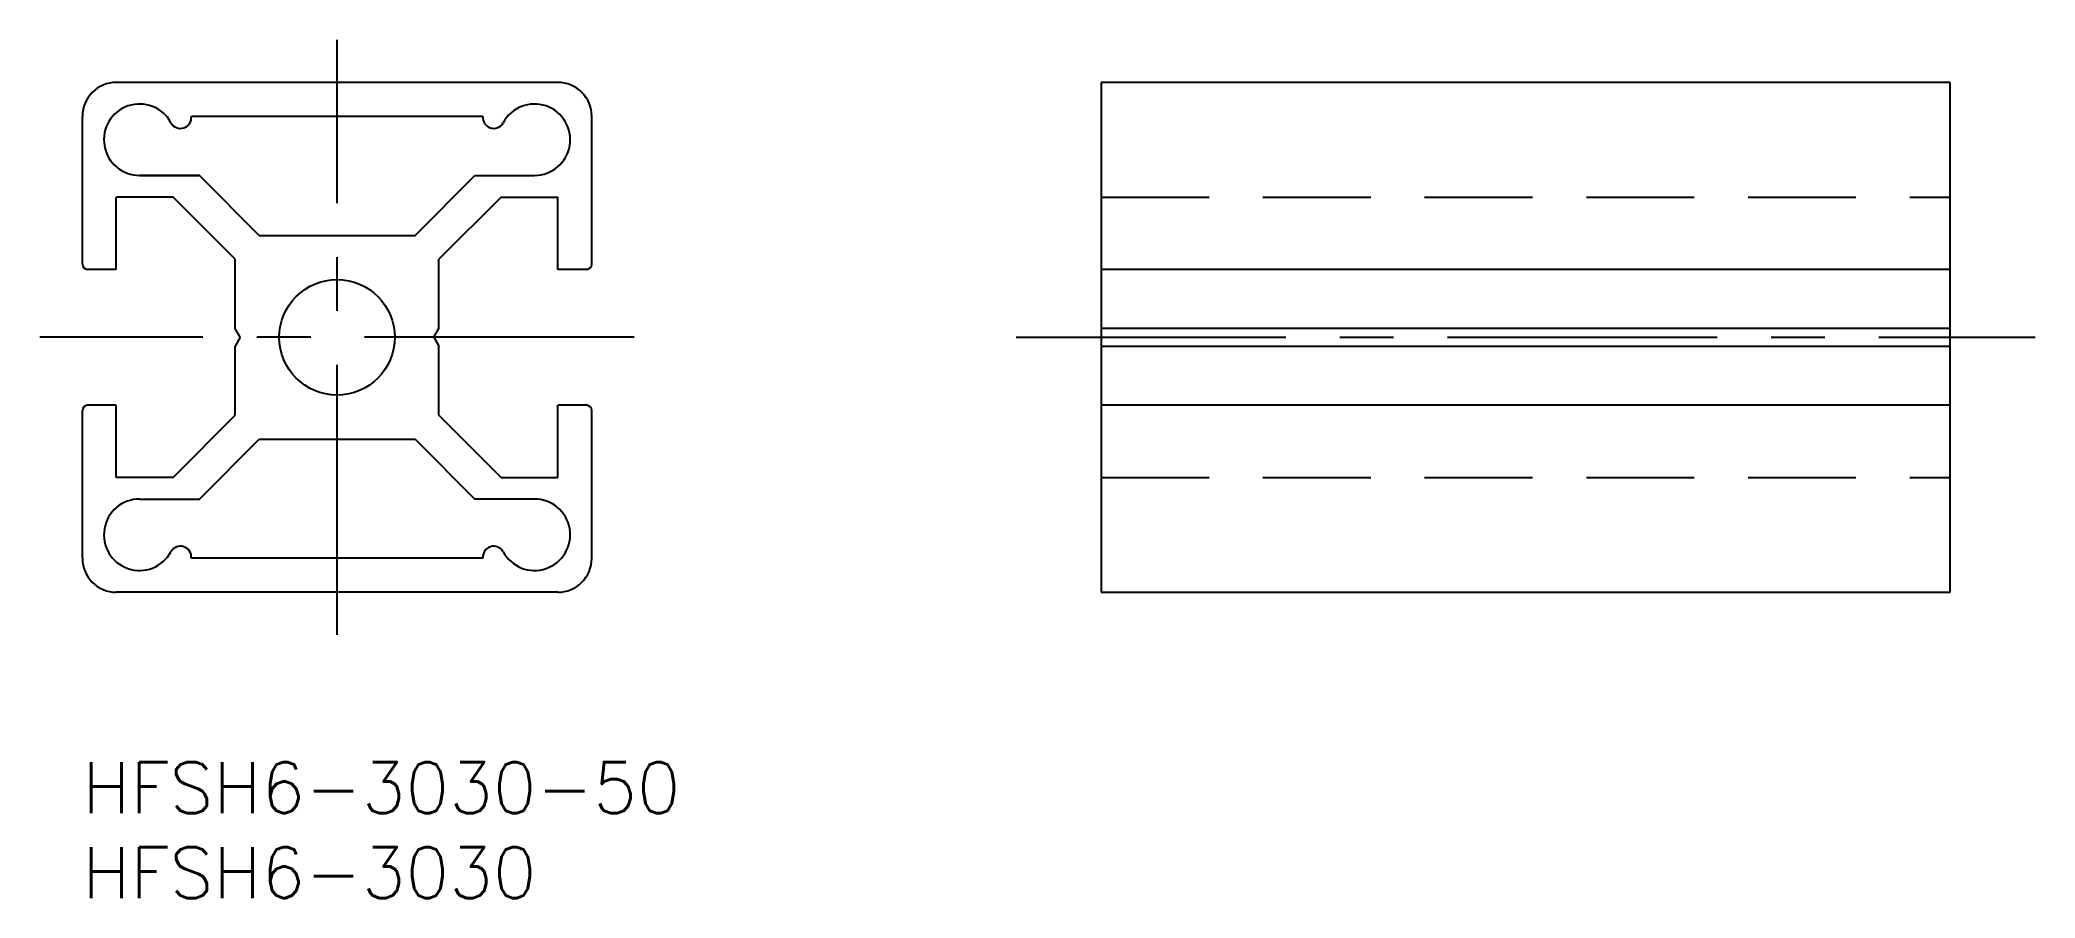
# Model space of a CAD drawing. Extents: x -3 to 115, y -8 to 43.
import ezdxf

# ---------------------------------------------------------------- set-up
doc = ezdxf.new("R2010")
doc.units = 0
doc.header["$LTSCALE"] = 0.5
doc.linetypes.add('CENTER', pattern=[50.8, 31.75, -6.35, 6.35, -6.35])
doc.linetypes.add('DASHED', pattern=[19.05, 12.7, -6.35])
for name, color, linetype in [('MSM_CENTER', 1, 'CENTER'), ('MSM_CONTINUOUS', 7, 'CONTINUOUS'), ('MSM_DASHED', 4, 'DASHED'), ('MSM_PART_NUMBER', 7, 'CONTINUOUS')]:
    doc.layers.add(name, color=color, linetype=linetype)
doc.styles.get("Standard").update_dxf_attribs({"font": 'txt.shx', "height": 3, "bigfont": 'bigfont.shx'})

# ---------------------------------------------------------------- blocks, each defined once
blk = doc.blocks.new('*U2')
at = {"layer": 'MSM_PART_NUMBER'}
blk.add_text('HFSH6-3030-50', height=3, dxfattribs=at).set_placement((0, -3))
blk = doc.blocks.new('*U3')
at = {"layer": 'MSM_PART_NUMBER'}
blk.add_text('HFSH6-3030', height=3, dxfattribs=at).set_placement((0, -8))

msp = doc.modelspace()

# ---------------------------------------------------------------- linework, layer by layer
at = {"layer": 'MSM_CENTER'}
for p, q in [((15, 7.5), (15, 42.5)), ((32.5, 25), (-2.5, 25)), ((55, 25), (115, 25))]:
    msp.add_line(p, q, dxfattribs=at)
at = {"layer": 'MSM_CONTINUOUS'}
for p, q in [((28, 40), (2, 40)), ((60, 40), (60, 10)), ((110, 40), (60, 40)), ((110, 10), (110, 40)), ((0, 29.3), (0, 38)), ((23.58, 38), (6.42, 38)), ((30, 29.3), (30, 38)), ((3.37, 34.53), (6.89, 34.53)), ((6.89, 34.53), (3.37, 34.53)), ((10.41, 31), (6.89, 34.53)), ((19.59, 31), (23.11, 34.53)), ((23.11, 34.53), (26.63, 34.53)), ((2, 29), (2, 33.25)), ((5.34, 33.25), (2, 33.25)), ((9, 29.59), (5.34, 33.25)), ((24.66, 33.25), (21, 29.59)), ((24.66, 33.25), (28, 33.25)), ((28, 29), (28, 33.25)), ((10.41, 31), (19.59, 31)), ((9, 25.52), (9, 29.59)), ((21, 25.52), (21, 29.59)), ((2, 29), (0.3, 29)), ((29.7, 29), (28, 29)), ((110, 29), (60, 29)), ((9.3, 25), (9, 25.52)), ((9.3, 25), (9, 24.48)), ((20.7, 25), (21, 25.52)), ((20.7, 25), (21, 24.48)), ((110, 25.52), (60, 25.52)), ((9, 20.41), (9, 24.48)), ((21, 20.41), (21, 24.48)), ((110, 24.45), (60, 24.45)), ((0, 12), (0, 20.7)), ((2, 21), (0.3, 21)), ((2, 16.75), (2, 21)), ((5.34, 16.75), (9, 20.41)), ((21, 20.41), (24.66, 16.75)), ((28, 16.75), (28, 21)), ((29.7, 21), (28, 21)), ((30, 12), (30, 20.7)), ((110, 21), (60, 21)), ((6.89, 15.47), (10.41, 19)), ((10.41, 19), (19.59, 19)), ((15, 19), (15, 19)), ((17.29, 19), (17.29, 19)), ((19.59, 19), (23.11, 15.47)), ((5.34, 16.75), (2, 16.75)), ((24.66, 16.75), (28, 16.75)), ((3.37, 15.47), (6.89, 15.47)), ((26.63, 15.47), (23.11, 15.47)), ((23.58, 12), (6.42, 12)), ((28, 10), (2, 10)), ((60, 10), (110, 10))]:
    msp.add_line(p, q, dxfattribs=at)
msp.add_circle((15, 25), 3.4, dxfattribs=at)
for centre, radius, start, end in [((2, 38), 2, 90, 180), ((28, 38), 2, 0, 90), ((3.37, 36.63), 2.1, 28.4665, 270), ((5.78, 37.93), 0.637, 208.4665, 6.3206), ((24.22, 37.93), 0.637, 173.6789, 331.5335), ((26.63, 36.63), 2.1, 270, 151.5336), ((0.3, 29.3), 0.3, 180, 270), ((29.7, 29.3), 0.3, 270, 0), ((0.3, 20.7), 0.3, 90, 180), ((29.7, 20.7), 0.3, 0, 90), ((3.37, 13.38), 2.1, 90, 331.5585), ((26.63, 13.38), 2.1, 208.4664, 90), ((2, 12), 2, 180, 270), ((5.78, 12.07), 0.637, 353.6794, 151.5335), ((24.22, 12.07), 0.637, 28.4665, 186.3209), ((28, 12), 2, 270, 0)]:
    msp.add_arc(centre, radius, start, end, dxfattribs=at)
at = {"layer": 'MSM_DASHED'}
for p, q in [((60, 33.25), (110, 33.25)), ((60, 16.75), (110, 16.75))]:
    msp.add_line(p, q, dxfattribs=at)

# ---------------------------------------------------------------- block references
at = {"layer": 'MSM_CONTINUOUS'}
for name in ['*U2', '*U3']:
    msp.add_blockref(name, (0, 0), dxfattribs=at)

doc.saveas('drawing.dxf')
